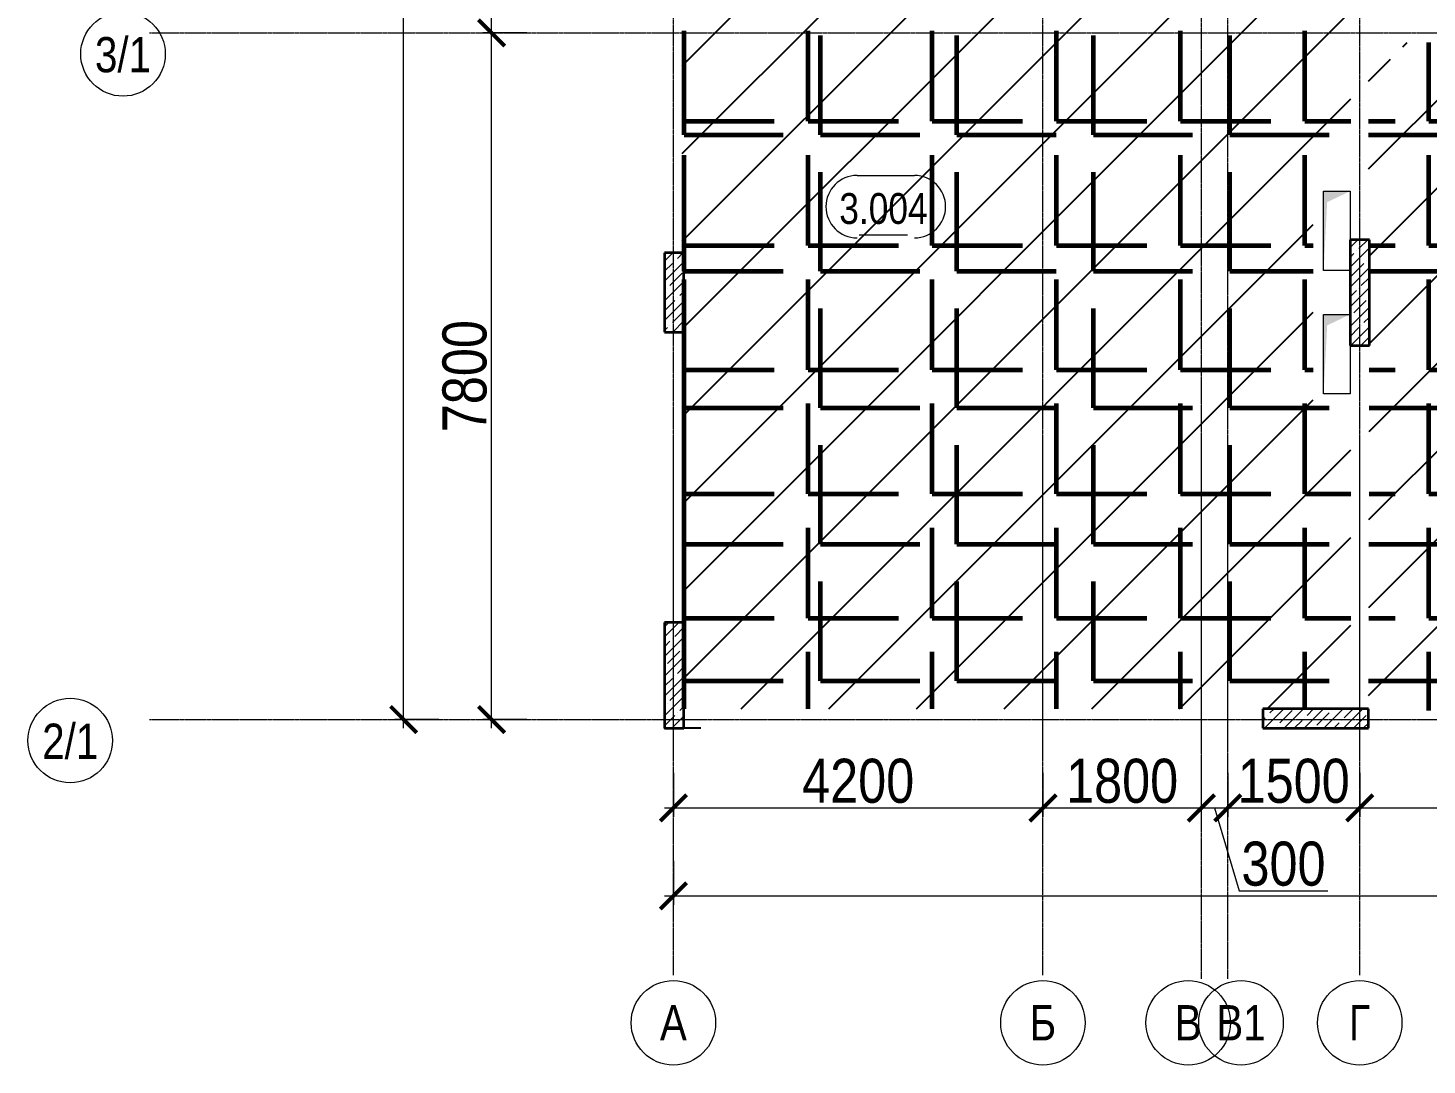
# Model space of a CAD drawing. Header units: millimetres. Extents: x -65509 to 912790, y 446 to 713294.
# Drawn here: x -7455 to 8445, y 316625 to 328406 of the extents above; entities that cross this region are included whole.
import ezdxf
from ezdxf.enums import TextEntityAlignment as Align

# ---------------------------------------------------------------- set-up
doc = ezdxf.new("R2010")
doc.units = ezdxf.units.MM
doc.linetypes.add('CENTER2', pattern=[28.575, 19.05, -3.175, 3.175, -3.175])
doc.linetypes.add('HIDDEN2', pattern=[4.7625, 3.175, -1.5875])
doc.layers.get('Defpoints').update_dxf_attribs({"color": 250})
doc.layers.add('1.1) Нал. пол 1 вып. классы в 1 блоке', color=5, linetype='Continuous')
for name, color, linetype, lineweight in [('8.2) Линолеум 8 вып', 90, 'Continuous', 60), ('9.1) Линолеум 9  9.2 Инв', 3, 'Continuous', 60), ('АР_Area', 250, 'Continuous', 5), ('АР_Колонны', 250, 'Continuous', 30), ('АР_Стены ЖБ', 250, 'Continuous', 35), ('АР_Штриховка', 250, 'Continuous', 0), ('КМ_Фахверки_марка для кладочных', 250, 'Continuous', 25), ('КМ_Фахверки_марка_внутренние', 250, 'Continuous', 25), ('ОВ_Шахты', 250, 'Continuous', 5), ('РД_Оси_100', 250, 'Continuous', 0), ('РД_Оси_размер', 250, 'Continuous', 0), ('РД_Размеры КП', 250, 'Continuous', 25)]:
    doc.layers.add(name, color=color, linetype=linetype, lineweight=lineweight)
doc.styles.add('style1', font='ARIALN.TTF')
doc.styles.add('ккк', font='isocpeur.ttf', dxfattribs={"width": 0.85, "oblique": 15})
doc.dimstyles.new('Dim100_ареал', dxfattribs={"dimscale": 100, "dimtxt": 2.5, "dimasz": 1, "dimexe": 1, "dimexo": 1, "dimgap": 0.5, "dimtad": 1, "dimzin": 12, "dimdsep": 46, "dimtxsty": 'style1', "dimblk": 'ARCHTICK', "dimcen": 1, "dimdle": 1, "dimclrd": 256, "dimclre": 256, "dimaunit": 1, "dimadec": 0, "dimazin": 3, "dimtfac": 1, "dimtmove": 1, "dimatfit": 3, "dimldrblk": 'OPEN30', "dimfxl": 4, "dimfxlon": 1, "dimtolj": 1, "dimtzin": 0, "dimlwd": 9, "dimlwe": 9, "dimarcsym": 0})
pattern_1 = [(45, (-1573151.94, 142401.4), (-498.4042, 498.4042), [])]
pattern_2 = [(0, (0, 0), (0, 1550.67), [1127.76, -422.91]), (90, (0, 0), (-1550.67, 9e-14), [1127.76, -422.91])]
pattern_3 = [(0, (0, 0), (0, 1410.97), [1026.16, -384.81]), (90, (0, 0), (-1410.97, 9e-14), [1026.16, -384.81])]

# ---------------------------------------------------------------- blocks, each defined once
blk = doc.blocks.new('otv')
at = {"linetype": 'Continuous'}
blk.add_lwpolyline([(0, -1), (0, 0), (1, 0), (1, -1)], close=True, dxfattribs=at)
blk.add_solid([(0, -1), (0, 0), (0.135, -0.137), (1, 0)], dxfattribs=at)
blk = doc.blocks.new('_ArchTick')
at = {"color": 0, "linetype": 'ByBlock', "const_width": 0.15}
blk.add_lwpolyline([(-0.5, -0.5), (0.5, 0.5)], dxfattribs=at)
blk = doc.blocks.new('*D73')
at = {"layer": 'Defpoints', "color": 0, "transparency": 16777216}
for p in [(1195653, 135908), (1199853, 135908), (1199853, 134908)]:
    blk.add_point(p, dxfattribs=at)
at = {"layer": 'РД_Оси_размер', "lineweight": 9, "transparency": 16777216}
for p, q in [((1195653, 135308), (1195653, 134808)), ((1199853, 135308), (1199853, 134808)), ((1195553, 134908), (1199953, 134908))]:
    blk.add_line(p, q, dxfattribs=at)
at = {"layer": 'РД_Оси_размер', "lineweight": 9, "transparency": 16777216, "xscale": 300, "yscale": 300, "zscale": 300, "rotation": 180}
blk.add_blockref('_ArchTick', (1195653, 134908), dxfattribs=at)
at = {"layer": 'РД_Оси_размер', "lineweight": 9, "transparency": 16777216, "xscale": 300, "yscale": 300, "zscale": 300}
blk.add_blockref('_ArchTick', (1199853, 134908), dxfattribs=at)
at = {"layer": 'РД_Оси_размер', "color": 0, "transparency": 16777216, "insert": (1197753, 135213), "char_height": 500, "attachment_point": 5, "style": 'style1'}
blk.add_mtext('\\A1;4200', dxfattribs=at)
blk = doc.blocks.new('_Open30')
at = {"color": 0, "linetype": 'ByBlock', "lineweight": -2}
for p, q in [((-1, 0.268), (0, 0)), ((0, 0), (-1, -0.268)), ((0, 0), (-1, 0))]:
    blk.add_line(p, q, dxfattribs=at)
blk = doc.blocks.new('A-iden')
at = {"linetype": 'Continuous', "lineweight": 5}
blk.add_circle((0, -4), 3, dxfattribs=at)
at = {"color": 0, "linetype": 'Continuous', "lineweight": 20, "style": 'ккк', "width": 0.85}
blk.add_attdef('ID', text='', height=8, dxfattribs=at).set_placement((0.314, -3.853), align=Align.MIDDLE_CENTER)
blk = doc.blocks.new('*D45')
at = {"layer": 'Defpoints', "color": 0, "transparency": 16777216}
for p in [(1199853, 135908), (1201653, 135908), (1201653, 134908)]:
    blk.add_point(p, dxfattribs=at)
at = {"layer": 'РД_Оси_размер', "lineweight": 9, "transparency": 16777216}
for p, q in [((1199853, 135308), (1199853, 134808)), ((1201653, 135308), (1201653, 134808)), ((1199753, 134908), (1201753, 134908))]:
    blk.add_line(p, q, dxfattribs=at)
at = {"layer": 'РД_Оси_размер', "lineweight": 9, "transparency": 16777216, "xscale": 300, "yscale": 300, "zscale": 300, "rotation": 180}
blk.add_blockref('_ArchTick', (1199853, 134908), dxfattribs=at)
at = {"layer": 'РД_Оси_размер', "lineweight": 9, "transparency": 16777216, "xscale": 300, "yscale": 300, "zscale": 300}
blk.add_blockref('_ArchTick', (1201653, 134908), dxfattribs=at)
at = {"layer": 'РД_Оси_размер', "color": 0, "transparency": 16777216, "insert": (1200753, 135213), "char_height": 500, "attachment_point": 5, "style": 'style1'}
blk.add_mtext('\\A1;1800', dxfattribs=at)
blk = doc.blocks.new('*D46')
at = {"layer": 'Defpoints', "color": 0, "transparency": 16777216}
for p in [(1201653, 135908), (1201953, 135908), (1201953, 134908)]:
    blk.add_point(p, dxfattribs=at)
at = {"layer": 'РД_Оси_размер', "lineweight": 9, "transparency": 16777216}
for p, q in [((1201653, 135308), (1201653, 134808)), ((1201953, 135308), (1201953, 134808)), ((1201553, 134908), (1202053, 134908)), ((1201803, 134908), (1202085, 133967)), ((1202085, 133967), (1203090, 133967))]:
    blk.add_line(p, q, dxfattribs=at)
at = {"layer": 'РД_Оси_размер', "lineweight": 9, "transparency": 16777216, "xscale": 300, "yscale": 300, "zscale": 300, "rotation": 180}
blk.add_blockref('_ArchTick', (1201653, 134908), dxfattribs=at)
at = {"layer": 'РД_Оси_размер', "lineweight": 9, "transparency": 16777216, "xscale": 300, "yscale": 300, "zscale": 300}
blk.add_blockref('_ArchTick', (1201953, 134908), dxfattribs=at)
at = {"layer": 'РД_Оси_размер', "color": 0, "transparency": 16777216, "insert": (1202587, 134272), "char_height": 500, "attachment_point": 5, "style": 'style1'}
blk.add_mtext('\\A1;300', dxfattribs=at)
blk = doc.blocks.new('*D47')
at = {"layer": 'Defpoints', "color": 0, "transparency": 16777216}
for p in [(1201953, 135908), (1203453, 135908), (1203453, 134908)]:
    blk.add_point(p, dxfattribs=at)
at = {"layer": 'РД_Оси_размер', "lineweight": 9, "transparency": 16777216}
for p, q in [((1201953, 135308), (1201953, 134808)), ((1203453, 135308), (1203453, 134808)), ((1201853, 134908), (1203553, 134908))]:
    blk.add_line(p, q, dxfattribs=at)
at = {"layer": 'РД_Оси_размер', "lineweight": 9, "transparency": 16777216, "xscale": 300, "yscale": 300, "zscale": 300, "rotation": 180}
blk.add_blockref('_ArchTick', (1201953, 134908), dxfattribs=at)
at = {"layer": 'РД_Оси_размер', "lineweight": 9, "transparency": 16777216, "xscale": 300, "yscale": 300, "zscale": 300}
blk.add_blockref('_ArchTick', (1203453, 134908), dxfattribs=at)
at = {"layer": 'РД_Оси_размер', "color": 0, "transparency": 16777216, "insert": (1202703, 135213), "char_height": 500, "attachment_point": 5, "style": 'style1'}
blk.add_mtext('\\A1;1500', dxfattribs=at)
blk = doc.blocks.new('*D48')
at = {"layer": 'Defpoints', "color": 0, "transparency": 16777216}
for p in [(1203453, 135908), (1207053, 135908), (1207053, 134908)]:
    blk.add_point(p, dxfattribs=at)
at = {"layer": 'РД_Оси_размер', "lineweight": 9, "transparency": 16777216}
for p, q in [((1203453, 135308), (1203453, 134808)), ((1207053, 135308), (1207053, 134808)), ((1203353, 134908), (1207153, 134908))]:
    blk.add_line(p, q, dxfattribs=at)
at = {"layer": 'РД_Оси_размер', "lineweight": 9, "transparency": 16777216, "xscale": 300, "yscale": 300, "zscale": 300, "rotation": 180}
blk.add_blockref('_ArchTick', (1203453, 134908), dxfattribs=at)
at = {"layer": 'РД_Оси_размер', "lineweight": 9, "transparency": 16777216, "xscale": 300, "yscale": 300, "zscale": 300}
blk.add_blockref('_ArchTick', (1207053, 134908), dxfattribs=at)
at = {"layer": 'РД_Оси_размер', "color": 0, "transparency": 16777216, "insert": (1205253, 135213), "char_height": 500, "attachment_point": 5, "style": 'style1'}
blk.add_mtext('\\A1;3600', dxfattribs=at)
blk = doc.blocks.new('*D62')
at = {"layer": 'Defpoints', "color": 0, "transparency": 16777216}
for p in [(1193587, 143713), (1194587, 143713), (1194322, 135913)]:
    blk.add_point(p, dxfattribs=at)
at = {"layer": 'РД_Оси_размер', "lineweight": 9, "transparency": 16777216}
for p, q in [((1193587, 135813), (1193587, 143813)), ((1193987, 143713), (1193487, 143713)), ((1193987, 135913), (1193487, 135913))]:
    blk.add_line(p, q, dxfattribs=at)
at = {"layer": 'РД_Оси_размер', "lineweight": 9, "transparency": 16777216, "xscale": 300, "yscale": 300, "zscale": 300}
for p, rotation in [((1193587, 143713), 90), ((1193587, 135913), 270)]:
    blk.add_blockref('_ArchTick', p, dxfattribs=dict(at, rotation=rotation))
at = {"layer": 'РД_Оси_размер', "color": 0, "transparency": 16777216, "insert": (1193282, 139813), "char_height": 500, "attachment_point": 5, "rotation": 90, "style": 'style1'}
blk.add_mtext('\\A1;7800', dxfattribs=at)
blk = doc.blocks.new('*D63')
at = {"layer": 'Defpoints', "color": 0, "transparency": 16777216}
for p in [(1193587, 147913), (1194587, 147913), (1194587, 143713)]:
    blk.add_point(p, dxfattribs=at)
at = {"layer": 'РД_Оси_размер', "lineweight": 9, "transparency": 16777216}
for p, q in [((1193987, 147913), (1193487, 147913)), ((1193587, 143613), (1193587, 148013)), ((1193987, 143713), (1193487, 143713))]:
    blk.add_line(p, q, dxfattribs=at)
at = {"layer": 'РД_Оси_размер', "lineweight": 9, "transparency": 16777216, "xscale": 300, "yscale": 300, "zscale": 300}
for p, rotation in [((1193587, 147913), 90), ((1193587, 143713), 270)]:
    blk.add_blockref('_ArchTick', p, dxfattribs=dict(at, rotation=rotation))
at = {"layer": 'РД_Оси_размер', "color": 0, "transparency": 16777216, "insert": (1193282, 145813), "char_height": 500, "attachment_point": 5, "rotation": 90, "style": 'style1'}
blk.add_mtext('\\A1;4200', dxfattribs=at)
blk = doc.blocks.new('*D92')
at = {"layer": 'Defpoints', "color": 0, "transparency": 16777216}
for p in [(1192587, 186313), (1194587, 186313), (1194587, 135913)]:
    blk.add_point(p, dxfattribs=at)
at = {"layer": 'РД_Оси_размер', "lineweight": 9, "transparency": 16777216}
for p, q in [((1192587, 135813), (1192587, 186413)), ((1192987, 186313), (1192487, 186313)), ((1192987, 135913), (1192487, 135913))]:
    blk.add_line(p, q, dxfattribs=at)
at = {"layer": 'РД_Оси_размер', "lineweight": 9, "transparency": 16777216, "xscale": 300, "yscale": 300, "zscale": 300}
for p, rotation in [((1192587, 186313), 90), ((1192587, 135913), 270)]:
    blk.add_blockref('_ArchTick', p, dxfattribs=dict(at, rotation=rotation))
at = {"layer": 'РД_Оси_размер', "color": 0, "transparency": 16777216, "insert": (1192282, 161113), "char_height": 500, "attachment_point": 5, "rotation": 90, "style": 'style1'}
blk.add_mtext('\\A1;50400', dxfattribs=at)
blk = doc.blocks.new('*D97')
at = {"layer": 'Defpoints', "color": 0, "transparency": 16777216}
for p in [(1195653, 135908), (1223253, 135908), (1223253, 133908)]:
    blk.add_point(p, dxfattribs=at)
at = {"layer": 'РД_Оси_размер', "lineweight": 9, "transparency": 16777216}
for p, q in [((1195653, 134308), (1195653, 133808)), ((1223253, 134308), (1223253, 133808)), ((1195553, 133908), (1223353, 133908))]:
    blk.add_line(p, q, dxfattribs=at)
at = {"layer": 'РД_Оси_размер', "lineweight": 9, "transparency": 16777216, "xscale": 300, "yscale": 300, "zscale": 300, "rotation": 180}
blk.add_blockref('_ArchTick', (1195653, 133908), dxfattribs=at)
at = {"layer": 'РД_Оси_размер', "lineweight": 9, "transparency": 16777216, "xscale": 300, "yscale": 300, "zscale": 300}
blk.add_blockref('_ArchTick', (1223253, 133908), dxfattribs=at)
at = {"layer": 'РД_Оси_размер', "color": 0, "transparency": 16777216, "insert": (1209453, 134213), "char_height": 500, "attachment_point": 5, "style": 'style1'}
blk.add_mtext('\\A1;27600', dxfattribs=at)
blk = doc.blocks.new('MOK-МаркаПом_овал_ареал')
for p, q in [((-2.99, 3.76), (3.52, 3.76)), ((-2.75, -3), (2.75, -3))]:
    blk.add_line(p, q)
for centre, radius, start, end in [((-2.99, 0.21), 3.55, 90, 270), ((3.52, 0.21), 3.55, 270, 90), ((-7.41, 0), 7.16, 0, 0.001)]:
    blk.add_arc(centre, radius, start, end)
at = {"color": 0, "style": 'style1'}
blk.add_attdef('АР-ПОМЕЩЕНИЕ:НОМЕР', text='', height=3, dxfattribs=at).set_placement((0.26, 0), align=Align.MIDDLE)
blk = doc.blocks.new('оси_рен')
at = {"layer": 'РД_Оси_100', "color": 251, "linetype": 'CENTER2', "true_color": 0x636466}
for p, q in [((1195652.916, 135558.25), (1195652.916, 223268.25)), ((1199852.916, 135558.25), (1199852.916, 223268.25)), ((1189697.958, 143713.25), (1225207.916, 143713.25)), ((1195652.916, 133007.755), (1195652.916, 138964.071)), ((1199852.916, 133007.755), (1199852.916, 138964.071)), ((1189697.958, 135913.25), (1225207.916, 135913.25))]:
    blk.add_line(p, q, dxfattribs=at)
for points in [[(1201652.916, 223268.25), (1201652.916, 135558.25)], [(1201952.916, 135558.25), (1201952.916, 223268.25)], [(1203452.916, 135558.25), (1203452.916, 223268.25)], [(1201652.916, 138964.071), (1201652.916, 132968.195)], [(1201952.916, 132966.924), (1201952.916, 138964.071)], [(1203452.916, 133007.755), (1203452.916, 138964.071)]]:
    blk.add_lwpolyline(points, dxfattribs=at)
at = {"layer": 'РД_Оси_100', "color": 251, "true_color": 0x636466}
ref = blk.add_blockref('A-iden', (1189397.958, 144113.25), dxfattribs=dict(at, xscale=160, yscale=160))
ref.add_attrib('ID', '3/1', dxfattribs={"layer": '0', "linetype": 'Continuous', "height": 400, "style": 'style1'}).set_placement((1189397.958, 143473.25), align=Align.MIDDLE)
ref = blk.add_blockref('A-iden', (1188797.958, 136313.25), dxfattribs=dict(at, xscale=160, yscale=160))
ref.add_attrib('ID', '2/1', dxfattribs={"layer": '0', "linetype": 'Continuous', "height": 400, "style": 'style1'}).set_placement((1188797.958, 135673.25), align=Align.MIDDLE)
ref = blk.add_blockref('A-iden', (1195652.916, 133107.755), dxfattribs=dict(at, xscale=160, yscale=160))
ref.add_attrib('ID', 'А', dxfattribs={"layer": '0', "linetype": 'Continuous', "height": 400, "style": 'style1'}).set_placement((1195652.916, 132467.755), align=Align.MIDDLE)
ref = blk.add_blockref('A-iden', (1199852.916, 133107.755), dxfattribs=dict(at, xscale=160, yscale=160))
ref.add_attrib('ID', 'Б', dxfattribs={"layer": '0', "linetype": 'Continuous', "height": 400, "style": 'style1'}).set_placement((1199852.916, 132467.755), align=Align.MIDDLE)
ref = blk.add_blockref('A-iden', (1201504.016, 133107.755), dxfattribs=dict(at, xscale=160, yscale=160))
ref.add_attrib('ID', 'В', dxfattribs={"layer": '0', "linetype": 'Continuous', "height": 400, "style": 'style1'}).set_placement((1201504.016, 132467.755), align=Align.MIDDLE)
ref = blk.add_blockref('A-iden', (1202104.016, 133107.755), dxfattribs=dict(at, xscale=160, yscale=160))
ref.add_attrib('ID', 'В1', dxfattribs={"layer": '0', "linetype": 'Continuous', "height": 400, "style": 'style1'}).set_placement((1202104.016, 132467.755), align=Align.MIDDLE)
ref = blk.add_blockref('A-iden', (1203453.649, 133107.755), dxfattribs=dict(at, xscale=160, yscale=160))
ref.add_attrib('ID', 'Г', dxfattribs={"layer": '0', "linetype": 'Continuous', "height": 400, "style": 'style1'}).set_placement((1203453.649, 132467.755), align=Align.MIDDLE)
at = {"layer": 'РД_Оси_размер', "color": 251, "true_color": 0x636466}
for base, p1, p2, picture, middle in [((1192587.313, 186313.25), (1194587.313, 135913.25), (1194587.313, 186313.25), '*D92', (1192282.026, 161113.25)), ((1193587.313, 147913.25), (1194587.313, 143713.25), (1194587.313, 147913.25), '*D63', (1193282.026, 145813.25)), ((1193587.313, 143713.25), (1194322.006, 135913.25), (1194587.313, 143713.25), '*D62', (1193282.026, 139813.25))]:
    dim = blk.add_linear_dim(base=base, p1=p1, p2=p2, angle=90, dimstyle='Dim100_ареал', override={"dimtxt": 5, "dimasz": 3}, dxfattribs=at)
    dim.commit()
    dim.dimension.update_dxf_attribs({"geometry": picture, "text_midpoint": middle})
for base, p1, p2, picture, middle in [((1199852.916, 134907.755), (1195652.916, 135907.755), (1199852.916, 135907.755), '*D73', (1197752.916, 135213.041)), ((1223252.916, 133907.755), (1195652.916, 135907.755), (1223252.916, 135907.755), '*D97', (1209452.916, 134213.041)), ((1201652.916, 134907.755), (1199852.916, 135907.755), (1201652.916, 135907.755), '*D45', (1200752.916, 135213.041)), ((1201952.916, 134907.755), (1201652.916, 135907.755), (1201952.916, 135907.755), '*D46', (1202135.173, 134272.182)), ((1203452.916, 134907.755), (1201952.916, 135907.755), (1203452.916, 135907.755), '*D47', (1202702.916, 135213.041)), ((1207052.916, 134907.755), (1203452.916, 135907.755), (1207052.916, 135907.755), '*D48', (1205252.916, 135213.041))]:
    dim = blk.add_linear_dim(base=base, p1=p1, p2=p2, dimstyle='Dim100_ареал', override={"dimtxt": 5, "dimasz": 3}, dxfattribs=at)
    dim.commit()
    dim.dimension.update_dxf_attribs({"geometry": picture, "text_midpoint": middle})

msp = doc.modelspace()

# ---------------------------------------------------------------- hatches: boundary and pattern name
at = {"layer": '1.1) Нал. пол 1 вып. классы в 1 блоке'}
h = msp.add_hatch(dxfattribs=at)
h.set_pattern_fill('ANSI31', color=256, scale=222)
h.set_pattern_definition(pattern_1)
h.paths.add_polyline_path([(7580, 329740.607), (6580, 329740.607), (0, 329740.607), (0, 329300.607), (-20, 329150.607), (-20, 327950.607), (-20, 327050.607), (-20, 325850.607), (0, 325850.607), (0, 324950.607), (-20, 321650.607), (0, 321650.607), (0, 320670.607), (6580, 320670.607), (7580, 320670.607), (7580, 320820.607), (7580, 324130.607), (7150, 324130.607), (7150, 326670.607), (7580, 326670.607), (7580, 328240.607), (7580, 328490.607)])
h = msp.add_hatch(dxfattribs=at)
h.set_pattern_fill('ANSI31', color=256, scale=222)
h.set_pattern_definition(pattern_1)
h.paths.add_polyline_path([(16960, 328240.607), (16480, 328240.607), (12980, 328240.607), (12080, 328240.607), (9179, 328240.607), (8170.909, 328240.607), (8170.909, 328050.607), (7780, 328050.607), (7780, 326000.607), (7790, 326000.607), (7790, 324800.607), (7780, 320670.607), (7780, 320650.607), (8080, 320650.607), (9580, 320650.607), (10480, 320650.607), (11680, 320650.607), (12080, 320650.607), (12080, 320670.607), (12980, 320670.607), (13180, 320650.607), (16480, 320650.607), (16480, 320670.607), (17380, 320670.607), (17380, 320820.607), (17380, 326120.607), (16960, 326120.607)])
at = {"layer": '8.2) Линолеум 8 вып'}
h = msp.add_hatch(dxfattribs=at)
h.set_pattern_fill('ANGLE', color=256, scale=222)
h.set_pattern_definition(pattern_2)
h.paths.add_polyline_path([(7580, 329740.607), (6580, 329740.607), (0, 329740.607), (0, 329300.607), (-20, 329150.607), (-20, 327950.607), (-20, 327050.607), (-20, 325850.607), (0, 325850.607), (0, 324950.607), (-20, 321650.607), (0, 321650.607), (0, 320670.607), (6580, 320670.607), (7580, 320670.607), (7580, 320820.607), (7580, 324130.607), (7150, 324130.607), (7150, 326670.607), (7580, 326670.607), (7580, 328240.607), (7580, 328490.607)])
h = msp.add_hatch(dxfattribs=at)
h.set_pattern_fill('ANGLE', color=256, scale=222)
h.set_pattern_definition(pattern_2)
h.paths.add_polyline_path([(16960, 328240.607), (16480, 328240.607), (12980, 328240.607), (12080, 328240.607), (9179, 328240.607), (8170.909, 328240.607), (8170.909, 328050.607), (7780, 328050.607), (7780, 326000.607), (7790, 326000.607), (7790, 324800.607), (7780, 320670.607), (7780, 320650.607), (8080, 320650.607), (9580, 320650.607), (10480, 320650.607), (11680, 320650.607), (12080, 320650.607), (12080, 320670.607), (12980, 320670.607), (13180, 320650.607), (16480, 320650.607), (16480, 320670.607), (17380, 320670.607), (17380, 320820.607), (17380, 326120.607), (16960, 326120.607)])
at = {"layer": '9.1) Линолеум 9  9.2 Инв'}
h = msp.add_hatch(dxfattribs=at)
h.set_pattern_fill('ANGLE', color=256, scale=202)
h.set_pattern_definition(pattern_3)
h.paths.add_polyline_path([(7580, 329740.607), (6580, 329740.607), (0, 329740.607), (0, 329300.607), (-20, 329150.607), (-20, 327950.607), (-20, 327050.607), (-20, 325850.607), (0, 325850.607), (0, 324950.607), (-20, 321650.607), (0, 321650.607), (0, 320670.607), (6580, 320670.607), (7580, 320670.607), (7580, 320820.607), (7580, 324130.607), (7150, 324130.607), (7150, 326670.607), (7580, 326670.607), (7580, 328240.607), (7580, 328490.607)])
h = msp.add_hatch(dxfattribs=at)
h.set_pattern_fill('ANGLE', color=256, scale=202)
h.set_pattern_definition(pattern_3)
h.paths.add_polyline_path([(16960, 328240.607), (16480, 328240.607), (12980, 328240.607), (12080, 328240.607), (9179, 328240.607), (8170.909, 328240.607), (8170.909, 328050.607), (7780, 328050.607), (7780, 326000.607), (7790, 326000.607), (7790, 324800.607), (7780, 320670.607), (7780, 320650.607), (8080, 320650.607), (9580, 320650.607), (10480, 320650.607), (11680, 320650.607), (12080, 320650.607), (12080, 320670.607), (12980, 320670.607), (13180, 320650.607), (16480, 320650.607), (16480, 320670.607), (17380, 320670.607), (17380, 320820.607), (17380, 326120.607), (16960, 326120.607)])

# ---------------------------------------------------------------- linework, layer by layer
at = {"layer": 'АР_Колонны', "linetype": 'HIDDEN2'}
for p, q in [((7570, 326000.607), (7790, 326000.607)), ((7570, 324800.607), (7570, 326000.607)), ((7790, 326000.607), (7790, 324800.607)), ((-220, 325850.607), (0, 325850.607)), ((-220, 324950.607), (-220, 325850.607)), ((0, 325850.607), (0, 324950.607)), ((0, 324950.607), (-220, 324950.607)), ((7790, 324800.607), (7570, 324800.607)), ((-220, 321650.607), (0, 321650.607)), ((-220, 320450.607), (-220, 321650.607)), ((0, 321650.607), (0, 320450.607)), ((6580, 320670.607), (7780, 320670.607)), ((6580, 320450.607), (6580, 320670.607)), ((7780, 320670.607), (7780, 320450.607)), ((0, 320450.607), (-220, 320450.607)), ((7780, 320450.607), (6580, 320450.607))]:
    msp.add_line(p, q, dxfattribs=at)
at = {"layer": 'АР_Колонны', "linetype": 'Continuous'}
for p, q in [((7570, 326000.607), (7570, 324800.607)), ((7790, 326000.607), (7570, 326000.607)), ((7790, 326000.607), (7570, 326000.607)), ((7570, 326000.607), (7570, 324800.607)), ((7790, 324800.607), (7790, 326000.607)), ((7790, 324800.607), (7790, 326000.607)), ((0, 325850.607), (-220, 325850.607)), ((-220, 325850.607), (-220, 324950.607)), ((0, 325850.607), (-220, 325850.607)), ((-220, 325850.607), (-220, 324950.607)), ((0, 324950.607), (0, 325850.607)), ((0, 324950.607), (0, 325850.607)), ((-220, 324950.607), (0, 324950.607)), ((-220, 324950.607), (0, 324950.607)), ((7570, 324800.607), (7790, 324800.607)), ((7570, 324800.607), (7790, 324800.607)), ((0, 321650.607), (-220, 321650.607)), ((-220, 321650.607), (-220, 320450.607)), ((0, 321650.607), (-220, 321650.607)), ((-220, 321650.607), (-220, 320450.607)), ((0, 320450.607), (0, 321650.607)), ((0, 320450.607), (0, 321650.607)), ((6580, 320670.607), (6580, 320450.607)), ((7780, 320670.607), (6580, 320670.607)), ((7780, 320670.607), (6580, 320670.607)), ((6580, 320670.607), (6580, 320450.607)), ((7780, 320450.607), (7780, 320670.607)), ((7780, 320450.607), (7780, 320670.607)), ((-220, 320450.607), (0, 320450.607)), ((-220, 320450.607), (0, 320450.607)), ((6580, 320450.607), (7780, 320450.607)), ((6580, 320450.607), (7780, 320450.607))]:
    msp.add_line(p, q, dxfattribs=at)
at = {"layer": 'АР_Стены ЖБ', "linetype": 'Continuous'}
for p, q in [((7790, 326000.607), (7570, 326000.607)), ((7570, 326000.607), (7570, 324800.607)), ((7790, 324800.607), (7790, 326000.607)), ((0, 325850.607), (-220, 325850.607)), ((-220, 325850.607), (-220, 324950.607)), ((0, 324950.607), (0, 325850.607)), ((-220, 324950.607), (0, 324950.607)), ((7570, 324800.607), (7790, 324800.607)), ((0, 321650.607), (-220, 321650.607)), ((-220, 321650.607), (-220, 320450.607)), ((0, 320450.607), (0, 321650.607)), ((7780, 320670.607), (6580, 320670.607)), ((6580, 320670.607), (6580, 320450.607)), ((7780, 320450.607), (7780, 320670.607)), ((-220, 320450.607), (0, 320450.607)), ((6580, 320450.607), (7780, 320450.607))]:
    msp.add_line(p, q, dxfattribs=at)
at = {"layer": 'АР_Штриховка', "linetype": 'Continuous'}
for p, q in [((7570, 325912.077), (7658.53, 326000.607)), ((7670.541, 325900.364), (7770.784, 326000.607)), ((-220, 325755.295), (-124.687, 325850.607)), ((-74.93, 325788.111), (-12.434, 325850.607)), ((7570, 325687.57), (7790, 325907.57)), ((7570, 325799.824), (7614.414, 325844.238)), ((7642.477, 325872.301), (7642.477, 325872.301)), ((7782.794, 325788.111), (7790, 325795.317)), ((-220, 325530.788), (0, 325750.788)), ((-220, 325643.041), (-131.057, 325731.984)), ((-102.994, 325760.048), (-102.994, 325760.048)), ((7570, 325463.064), (7790, 325683.064)), ((7586.351, 325591.668), (7726.667, 325731.984)), ((7754.73, 325760.048), (7754.73, 325760.048)), ((-220, 325306.282), (0, 325526.282)), ((-159.12, 325479.415), (-18.804, 325619.731)), ((7698.604, 325479.415), (7790, 325570.811)), ((-220, 325418.535), (-215.247, 325423.288)), ((-187.184, 325451.351), (-187.184, 325451.351)), ((-74.93, 325339.098), (-74.93, 325339.098)), ((-46.867, 325367.161), (0, 325414.028)), ((7570, 325238.558), (7790, 325458.558)), ((7570, 325350.811), (7642.477, 325423.288)), ((7670.541, 325451.351), (7670.541, 325451.351)), ((7782.794, 325339.098), (7782.794, 325339.098)), ((-220, 325194.028), (-102.994, 325311.035)), ((-220, 325081.775), (0, 325301.775)), ((-131.057, 325058.465), (0, 325189.522)), ((7570, 325014.051), (7790, 325234.051)), ((7614.414, 325170.718), (7754.73, 325311.035)), ((-220, 324969.522), (-187.184, 325002.339)), ((-159.12, 325030.402), (-159.12, 325030.402)), ((-126.662, 324950.607), (0, 325077.269)), ((7570, 324901.798), (7670.541, 325002.339)), ((7581.062, 324800.607), (7790, 325009.545)), ((7586.351, 325142.655), (7586.351, 325142.655)), ((7698.604, 325030.402), (7698.604, 325030.402)), ((7726.667, 325058.465), (7790, 325121.798)), ((-14.408, 324950.607), (0, 324965.016)), ((7693.316, 324800.607), (7782.794, 324890.085)), ((-220, 321489.673), (-59.066, 321650.607)), ((-215.247, 321606.679), (-171.319, 321650.607)), ((-102.994, 321494.426), (0, 321597.42)), ((-220, 321265.166), (0, 321485.166)), ((-220, 321377.42), (-159.12, 321438.299)), ((-131.057, 321466.363), (-131.057, 321466.363)), ((-18.804, 321354.109), (-18.804, 321354.109)), ((-220, 321040.66), (0, 321260.66)), ((-187.184, 321185.73), (-46.867, 321326.046)), ((-220, 320816.154), (0, 321036.154)), ((-215.247, 321157.666), (-215.247, 321157.666)), ((-102.994, 321045.413), (-102.994, 321045.413)), ((-74.93, 321073.476), (0, 321148.407)), ((-220, 320928.407), (-131.057, 321017.35)), ((-159.12, 320764.78), (-18.804, 320905.097)), ((-220, 320591.647), (0, 320811.647)), ((-220, 320703.9), (-215.247, 320708.654)), ((-187.184, 320736.717), (-187.184, 320736.717)), ((-220, 320479.394), (-102.994, 320596.4)), ((-136.534, 320450.607), (0, 320587.141)), ((-74.93, 320624.464), (-74.93, 320624.464)), ((-46.867, 320652.527), (0, 320699.394)), ((6580, 320656.455), (6594.152, 320670.607)), ((6580, 320544.202), (6604.135, 320568.337)), ((6598.658, 320450.607), (6818.658, 320670.607)), ((6632.198, 320596.4), (6632.198, 320596.4)), ((6660.262, 320624.464), (6706.405, 320670.607)), ((6772.515, 320512.21), (6912.831, 320652.527)), ((6823.165, 320450.607), (7043.165, 320670.607)), ((7047.671, 320450.607), (7267.671, 320670.607)), ((7053.148, 320568.337), (7053.148, 320568.337)), ((7081.211, 320596.4), (7155.418, 320670.607)), ((7193.464, 320484.147), (7333.781, 320624.464)), ((7272.178, 320450.607), (7492.178, 320670.607)), ((7361.844, 320652.527), (7361.844, 320652.527)), ((7496.684, 320450.607), (7716.684, 320670.607)), ((7502.161, 320568.337), (7604.431, 320670.607)), ((7614.414, 320456.084), (7754.73, 320596.4)), ((-24.28, 320450.607), (0, 320474.888)), ((6710.912, 320450.607), (6716.388, 320456.084)), ((6744.452, 320484.147), (6744.452, 320484.147)), ((6935.418, 320450.607), (7025.085, 320540.274)), ((7165.401, 320456.084), (7165.401, 320456.084)), ((7384.431, 320450.607), (7446.034, 320512.21)), ((7474.097, 320540.274), (7474.097, 320540.274)), ((7721.19, 320450.607), (7780, 320509.417))]:
    msp.add_line(p, q, dxfattribs=at)
at = {"layer": 'КМ_Фахверки_марка для кладочных'}
msp.add_lwpolyline([(191, 320450.607), (-220, 320450.607), (-220, 321056.607)], dxfattribs=at)
msp.add_lwpolyline([(191, 320450.607), (-220, 320450.607), (-220, 321056.607)], dxfattribs=at)
at = {"layer": 'КМ_Фахверки_марка_внутренние'}
msp.add_lwpolyline([(98.243, 320450.607), (-220, 320450.607), (-220, 320756.282)], dxfattribs=at)
at = {"layer": 'РД_Размеры КП'}
for points in [[(191, 320450.607), (-220, 320450.607), (-220, 321056.607)], [(191, 320450.607), (-220, 320450.607), (-220, 321056.607)], [(191, 320450.607), (-220, 320450.607), (-220, 320903.607)]]:
    msp.add_lwpolyline(points, dxfattribs=at)

# ---------------------------------------------------------------- block references
msp.add_blockref('оси_рен', (-1195772.915, 184637.358))
at = {"layer": 'АР_Area', "color": 250, "linetype": 'Continuous', "lineweight": 25}
ref = msp.add_blockref('MOK-МаркаПом_овал_ареал', (2267.493, 326355.078), dxfattribs=dict(at, xscale=100, yscale=100, zscale=100))
ref.add_attrib('АР-ПОМЕЩЕНИЕ:НОМЕР', '3.004', dxfattribs={"layer": '0', "color": 0, "height": 350, "style": 'style1'}).set_placement((2267.493, 326355.078), align=Align.MIDDLE)
at = {"layer": 'ОВ_Шахты', "color": 1, "xscale": 300, "yscale": 900, "zscale": 1400}
for p in [(7270, 326550.607), (7270, 325150.607)]:
    msp.add_blockref('otv', p, dxfattribs=at)

doc.saveas('drawing.dxf')
